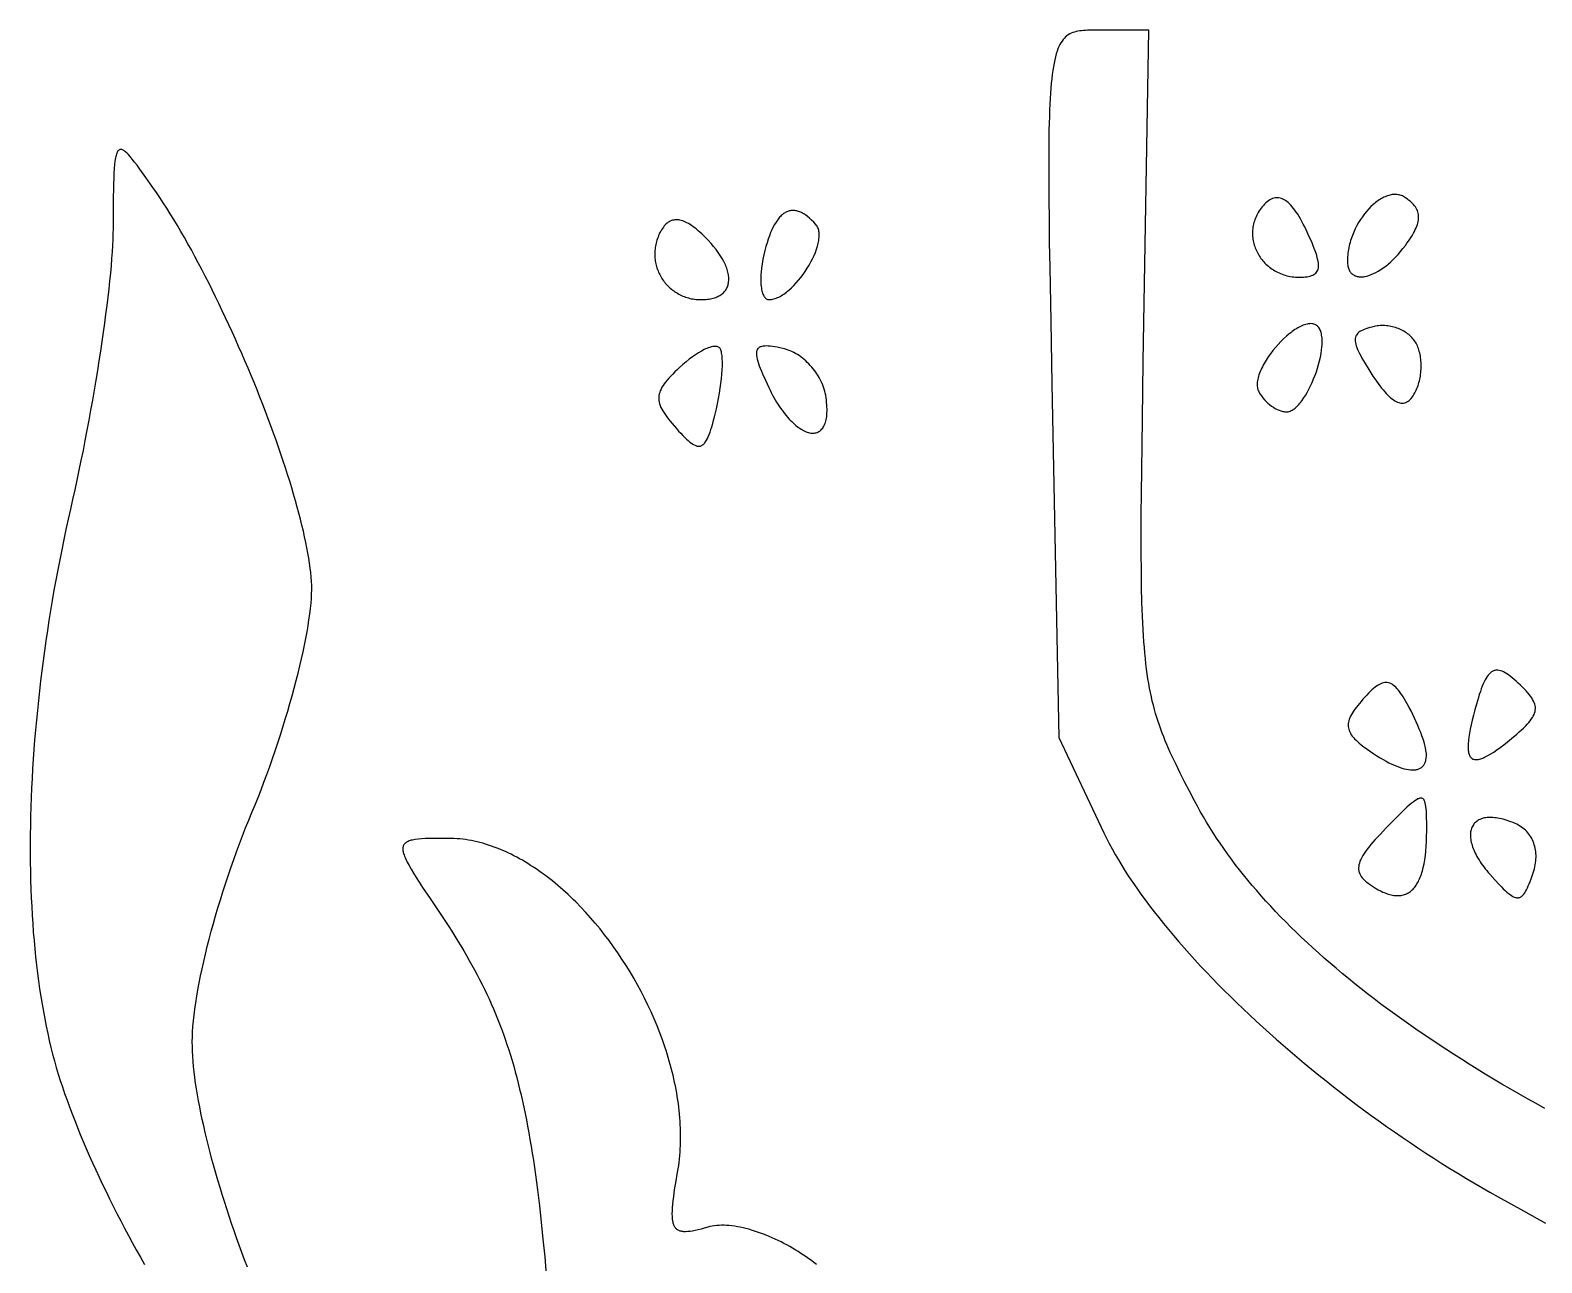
# Model space of a CAD drawing. Extents: x -452 to 452, y -1000 to 1000.
# Drawn here: x -130.7 to 151.6, y 310.8 to 540.9 of the extents above; entities that cross this region are included whole.
import ezdxf

# ---------------------------------------------------------------- set-up
doc = ezdxf.new("R2010")
doc.units = 0
doc.layers.add('LAYER_1', color=18, linetype='CONTINUOUS')

msp = doc.modelspace()

# ---------------------------------------------------------------- linework, layer by layer
at = {"layer": 'LAYER_1'}
for points in [[(152.21, 339.55), (150.57, 340.47), (148.95, 341.38), (147.34, 342.3), (145.75, 343.21), (144.19, 344.13), (142.63, 345.05), (141.1, 345.98), (139.59, 346.9), (138.09, 347.83), (136.62, 348.76), (135.16, 349.69), (133.72, 350.62), (132.3, 351.55), (130.9, 352.48), (129.51, 353.42), (128.15, 354.36), (126.8, 355.3), (125.48, 356.24), (124.17, 357.18), (122.88, 358.13), (121.6, 359.07), (120.35, 360.02), (119.12, 360.97), (117.9, 361.92), (116.71, 362.87), (115.53, 363.82), (114.37, 364.78), (113.23, 365.74), (112.11, 366.69), (111, 367.65), (109.92, 368.61), (108.86, 369.57), (107.81, 370.54), (106.78, 371.5), (105.77, 372.47), (104.79, 373.43), (103.82, 374.4), (102.86, 375.37), (101.93, 376.34), (101.02, 377.32), (100.13, 378.29), (99.25, 379.26), (98.4, 380.24), (97.56, 381.22), (96.74, 382.2), (95.94, 383.18), (95.16, 384.16), (94.4, 385.14), (93.66, 386.12), (92.94, 387.11), (92.24, 388.09), (91.56, 389.08), (90.89, 390.06), (90.25, 391.05), (89.62, 392.04), (89.02, 393.03), (88.43, 394.02), (87.86, 395.02), (87.31, 396.01), (86.79, 397), (85.84, 398.83), (84.94, 400.56), (84.11, 402.2), (83.33, 403.78), (82.61, 405.3), (82.26, 406.04), (81.93, 406.78), (81.62, 407.51), (81.31, 408.23), (81.02, 408.95), (80.74, 409.67), (80.47, 410.4), (80.21, 411.12), (79.97, 411.85), (79.73, 412.59), (79.51, 413.33), (79.3, 414.08), (79.09, 414.85), (78.9, 415.63), (78.72, 416.43), (78.55, 417.24), (78.39, 418.07), (78.23, 418.92), (78.09, 419.8), (77.95, 420.7), (77.83, 421.63), (77.71, 422.58), (77.6, 423.57), (77.5, 424.59), (77.41, 425.64), (77.32, 426.72), (77.25, 427.85), (77.18, 429.01), (77.11, 430.22), (77.06, 431.47), (77.01, 432.76), (76.96, 434.1), (76.9, 436.93), (76.85, 439.96), (76.83, 443.22), (76.83, 446.72), (76.84, 450.46), (76.88, 454.48), (76.92, 458.78), (77.05, 468.27), (77.22, 479.08), (78.22, 540.9), (68.53, 540.9), (67.65, 540.9), (66.82, 540.89), (66.43, 540.87), (66.05, 540.85), (65.69, 540.82), (65.33, 540.78), (64.99, 540.72), (64.67, 540.65), (64.35, 540.57), (64.05, 540.47), (63.75, 540.35), (63.47, 540.21), (63.21, 540.05), (62.95, 539.87), (62.7, 539.67), (62.47, 539.44), (62.24, 539.18), (62.03, 538.89), (61.83, 538.57), (61.63, 538.22), (61.45, 537.84), (61.28, 537.42), (61.11, 536.97), (60.96, 536.48), (60.81, 535.95), (60.67, 535.38), (60.55, 534.76), (60.43, 534.1), (60.32, 533.4), (60.22, 532.65), (60.12, 531.85), (60.03, 531.01), (59.96, 530.11), (59.89, 529.15), (59.82, 528.15), (59.76, 527.09), (59.71, 525.97), (59.67, 524.79), (59.63, 523.55), (59.6, 522.25), (59.56, 519.45), (59.54, 516.39), (59.54, 513.05), (59.57, 509.42), (59.61, 505.49), (59.66, 501.25), (59.74, 496.68), (59.92, 486.5), (60.15, 474.88), (61.46, 408.86), (69.85, 391.04), (70.33, 390.05), (70.84, 389.05), (71.38, 388.04), (71.96, 387.01), (72.56, 385.98), (73.19, 384.94), (73.85, 383.89), (74.53, 382.83), (75.25, 381.76), (75.99, 380.68), (76.76, 379.6), (77.56, 378.51), (78.38, 377.41), (79.23, 376.3), (80.1, 375.2), (81, 374.08), (81.92, 372.96), (82.86, 371.84), (83.83, 370.71), (84.82, 369.58), (85.83, 368.44), (86.87, 367.31), (87.92, 366.17), (89, 365.03), (90.09, 363.88), (91.21, 362.74), (92.35, 361.6), (93.5, 360.45), (94.67, 359.31), (95.86, 358.17), (97.07, 357.03), (98.29, 355.89), (99.53, 354.75), (100.79, 353.62), (102.06, 352.49), (103.35, 351.36), (104.65, 350.24), (105.96, 349.12), (107.29, 348.01), (108.63, 346.9), (109.99, 345.8), (111.35, 344.7), (112.73, 343.61), (114.12, 342.53), (115.52, 341.46), (116.93, 340.39), (118.34, 339.33), (119.77, 338.28), (121.21, 337.24), (122.65, 336.21), (124.11, 335.19), (125.57, 334.19), (127.03, 333.19), (128.5, 332.2), (129.98, 331.23), (131.47, 330.27), (132.95, 329.32), (134.45, 328.38), (135.94, 327.46), (137.44, 326.55), (138.95, 325.66), (140.45, 324.79), (141.96, 323.92), (143.47, 323.08), (148.22, 320.44), (152.37, 318.15)], [(-90.13, 309.91), (-90.65, 311.28), (-91.16, 312.65), (-91.66, 314.02), (-92.14, 315.39), (-92.62, 316.75), (-93.09, 318.12), (-93.54, 319.47), (-93.99, 320.83), (-94.42, 322.17), (-94.84, 323.51), (-95.24, 324.84), (-95.64, 326.16), (-96.02, 327.47), (-96.39, 328.77), (-96.74, 330.06), (-97.08, 331.34), (-97.4, 332.6), (-97.71, 333.85), (-98.01, 335.09), (-98.29, 336.3), (-98.55, 337.5), (-98.8, 338.69), (-99.03, 339.85), (-99.25, 340.99), (-99.45, 342.12), (-99.63, 343.22), (-99.79, 344.3), (-99.94, 345.35), (-100.06, 346.38), (-100.17, 347.39), (-100.26, 348.37), (-100.33, 349.33), (-100.38, 350.25), (-100.41, 351.15), (-100.42, 352.02), (-100.41, 352.92), (-100.37, 353.87), (-100.3, 354.87), (-100.21, 355.92), (-100.09, 357.01), (-99.94, 358.14), (-99.78, 359.31), (-99.58, 360.51), (-99.37, 361.75), (-99.13, 363.02), (-98.87, 364.33), (-98.59, 365.66), (-98.28, 367.01), (-97.96, 368.39), (-97.62, 369.79), (-97.26, 371.21), (-96.87, 372.65), (-96.47, 374.1), (-96.06, 375.57), (-95.62, 377.05), (-95.17, 378.53), (-94.7, 380.03), (-94.22, 381.53), (-93.72, 383.03), (-93.21, 384.53), (-92.68, 386.03), (-92.14, 387.52), (-91.59, 389.01), (-91.03, 390.49), (-90.45, 391.96), (-89.87, 393.42), (-89.27, 394.86), (-88.7, 396.24), (-88.13, 397.65), (-87.58, 399.07), (-87.03, 400.51), (-86.49, 401.96), (-85.96, 403.42), (-85.44, 404.89), (-84.94, 406.37), (-84.44, 407.85), (-83.96, 409.33), (-83.49, 410.8), (-83.04, 412.27), (-82.6, 413.74), (-82.18, 415.19), (-81.78, 416.63), (-81.39, 418.05), (-81.02, 419.46), (-80.67, 420.84), (-80.34, 422.2), (-80.02, 423.53), (-79.73, 424.84), (-79.46, 426.11), (-79.22, 427.35), (-78.99, 428.55), (-78.79, 429.71), (-78.62, 430.83), (-78.46, 431.9), (-78.34, 432.92), (-78.24, 433.9), (-78.17, 434.82), (-78.13, 435.68), (-78.11, 436.49), (-78.12, 437.22), (-78.16, 437.98), (-78.21, 438.78), (-78.29, 439.62), (-78.39, 440.49), (-78.52, 441.38), (-78.66, 442.31), (-78.82, 443.27), (-79, 444.26), (-79.21, 445.27), (-79.43, 446.31), (-79.67, 447.38), (-79.93, 448.47), (-80.21, 449.58), (-80.5, 450.72), (-80.81, 451.88), (-81.14, 453.05), (-81.49, 454.25), (-81.85, 455.46), (-82.22, 456.69), (-82.61, 457.94), (-83.02, 459.2), (-83.44, 460.47), (-83.87, 461.76), (-84.32, 463.06), (-84.78, 464.37), (-85.25, 465.69), (-85.74, 467.01), (-86.24, 468.35), (-86.74, 469.69), (-87.26, 471.04), (-87.79, 472.39), (-88.33, 473.74), (-88.88, 475.1), (-89.44, 476.45), (-90.01, 477.81), (-90.58, 479.17), (-91.16, 480.52), (-91.76, 481.87), (-92.35, 483.22), (-92.96, 484.56), (-93.57, 485.9), (-94.19, 487.22), (-94.81, 488.54), (-95.44, 489.85), (-96.07, 491.15), (-96.71, 492.44), (-97.35, 493.72), (-97.99, 494.98), (-98.64, 496.23), (-99.29, 497.46), (-99.94, 498.67), (-100.59, 499.87), (-101.25, 501.05), (-101.9, 502.21), (-102.56, 503.34), (-103.21, 504.46), (-103.87, 505.55), (-104.52, 506.62), (-105.18, 507.66), (-105.83, 508.68), (-106.48, 509.67), (-107.13, 510.63), (-107.77, 511.56), (-109.07, 513.4), (-110.2, 514.99), (-110.71, 515.68), (-111.19, 516.3), (-111.62, 516.85), (-112.03, 517.34), (-112.4, 517.75), (-112.58, 517.92), (-112.74, 518.08), (-112.9, 518.22), (-113.06, 518.34), (-113.2, 518.44), (-113.34, 518.53), (-113.47, 518.59), (-113.6, 518.63), (-113.72, 518.65), (-113.83, 518.66), (-113.94, 518.64), (-114.04, 518.6), (-114.13, 518.54), (-114.22, 518.46), (-114.31, 518.36), (-114.39, 518.24), (-114.46, 518.1), (-114.53, 517.93), (-114.6, 517.74), (-114.66, 517.54), (-114.71, 517.31), (-114.76, 517.05), (-114.86, 516.48), (-114.93, 515.82), (-115, 515.06), (-115.05, 514.21), (-115.09, 513.27), (-115.13, 512.23), (-115.15, 511.09), (-115.17, 509.85), (-115.2, 507.07), (-115.22, 503.88), (-115.23, 502.9), (-115.26, 501.85), (-115.32, 500.72), (-115.39, 499.53), (-115.48, 498.27), (-115.6, 496.94), (-115.72, 495.56), (-115.87, 494.12), (-116.03, 492.63), (-116.21, 491.09), (-116.4, 489.5), (-116.61, 487.87), (-116.83, 486.2), (-117.07, 484.5), (-117.32, 482.76), (-117.59, 480.99), (-117.86, 479.2), (-118.15, 477.38), (-118.45, 475.55), (-118.76, 473.7), (-119.08, 471.83), (-119.42, 469.96), (-119.76, 468.08), (-120.11, 466.2), (-120.47, 464.32), (-120.83, 462.45), (-121.21, 460.58), (-121.59, 458.73), (-121.98, 456.88), (-122.37, 455.06), (-122.77, 453.26), (-123.17, 451.48), (-123.6, 449.59), (-124.02, 447.69), (-124.42, 445.8), (-124.81, 443.9), (-125.19, 442.01), (-125.56, 440.12), (-125.91, 438.22), (-126.25, 436.33), (-126.58, 434.44), (-126.9, 432.56), (-127.2, 430.67), (-127.49, 428.79), (-127.77, 426.91), (-128.03, 425.04), (-128.29, 423.17), (-128.53, 421.3), (-128.76, 419.44), (-128.97, 417.58), (-129.17, 415.73), (-129.36, 413.89), (-129.54, 412.05), (-129.7, 410.22), (-129.86, 408.4), (-130, 406.58), (-130.12, 404.78), (-130.24, 402.98), (-130.34, 401.19), (-130.43, 399.41), (-130.5, 397.64), (-130.56, 395.88), (-130.61, 394.12), (-130.65, 392.39), (-130.68, 390.66), (-130.69, 388.94), (-130.69, 387.24), (-130.67, 385.54), (-130.65, 383.86), (-130.61, 382.2), (-130.56, 380.55), (-130.49, 378.91), (-130.42, 377.28), (-130.33, 375.67), (-130.22, 374.08), (-130.11, 372.5), (-129.98, 370.94), (-129.84, 369.39), (-129.68, 367.86), (-129.51, 366.35), (-129.33, 364.86), (-129.14, 363.38), (-128.94, 361.92), (-128.72, 360.48), (-128.49, 359.06), (-128.24, 357.66), (-127.98, 356.28), (-127.71, 354.92), (-127.43, 353.58), (-127.14, 352.26), (-126.83, 350.96), (-126.5, 349.69), (-126.17, 348.44), (-125.82, 347.21), (-125.46, 346), (-125.09, 344.81), (-124.68, 343.6), (-124.26, 342.36), (-123.82, 341.12), (-123.36, 339.86), (-122.88, 338.59), (-122.38, 337.31), (-121.87, 336.01), (-121.34, 334.71), (-120.79, 333.4), (-120.23, 332.08), (-119.65, 330.76), (-119.05, 329.43), (-118.44, 328.09), (-117.82, 326.74), (-117.18, 325.39), (-116.53, 324.04), (-115.86, 322.68), (-115.18, 321.33), (-114.49, 319.96), (-113.79, 318.6), (-113.08, 317.24), (-112.36, 315.88), (-111.62, 314.52), (-110.88, 313.16), (-110.12, 311.8), (-109.36, 310.45)], [(16.15, 310.45), (15.69, 310.81), (15.22, 311.16), (14.74, 311.51), (14.25, 311.85), (13.76, 312.19), (13.25, 312.52), (12.74, 312.85), (12.22, 313.17), (11.7, 313.48), (11.17, 313.78), (10.63, 314.08), (10.09, 314.37), (9.55, 314.64), (9, 314.91), (8.46, 315.17), (7.91, 315.42), (7.35, 315.66), (6.8, 315.89), (6.25, 316.1), (5.7, 316.31), (5.15, 316.5), (4.61, 316.68), (4.06, 316.85), (3.52, 317.01), (2.98, 317.15), (2.45, 317.28), (1.93, 317.39), (1.4, 317.49), (0.89, 317.57), (0.38, 317.64), (-0.12, 317.69), (-0.61, 317.73), (-1.09, 317.75), (-1.56, 317.76), (-2.02, 317.74), (-2.47, 317.71), (-2.91, 317.66), (-3.34, 317.59), (-3.75, 317.5), (-4.15, 317.4), (-4.79, 317.21), (-5.39, 317.05), (-5.96, 316.91), (-6.49, 316.79), (-6.98, 316.69), (-7.44, 316.62), (-7.87, 316.57), (-8.27, 316.55), (-8.45, 316.55), (-8.63, 316.56), (-8.8, 316.58), (-8.96, 316.6), (-9.12, 316.63), (-9.26, 316.67), (-9.4, 316.72), (-9.54, 316.77), (-9.66, 316.84), (-9.78, 316.91), (-9.89, 316.99), (-9.99, 317.08), (-10.09, 317.18), (-10.18, 317.29), (-10.26, 317.41), (-10.34, 317.54), (-10.41, 317.68), (-10.47, 317.83), (-10.53, 317.98), (-10.58, 318.15), (-10.62, 318.33), (-10.66, 318.52), (-10.72, 318.93), (-10.75, 319.38), (-10.76, 319.88), (-10.75, 320.43), (-10.72, 321.02), (-10.67, 321.67), (-10.59, 322.36), (-10.5, 323.1), (-10.39, 323.9), (-10.26, 324.76), (-10.11, 325.66), (-9.77, 327.65), (-9.67, 328.27), (-9.57, 328.89), (-9.49, 329.51), (-9.42, 330.13), (-9.36, 330.76), (-9.31, 331.39), (-9.27, 332.03), (-9.24, 332.66), (-9.22, 333.3), (-9.21, 333.95), (-9.21, 334.59), (-9.22, 335.24), (-9.23, 335.89), (-9.26, 336.54), (-9.3, 337.19), (-9.35, 337.84), (-9.41, 338.5), (-9.47, 339.16), (-9.55, 339.82), (-9.63, 340.48), (-9.72, 341.14), (-9.83, 341.8), (-9.94, 342.46), (-10.06, 343.12), (-10.19, 343.79), (-10.32, 344.45), (-10.47, 345.11), (-10.62, 345.78), (-10.78, 346.44), (-10.95, 347.11), (-11.13, 347.77), (-11.32, 348.43), (-11.51, 349.1), (-11.71, 349.76), (-11.92, 350.42), (-12.14, 351.08), (-12.6, 352.4), (-13.08, 353.71), (-13.6, 355.01), (-14.14, 356.31), (-14.71, 357.6), (-15.31, 358.88), (-15.93, 360.15), (-16.58, 361.4), (-17.25, 362.65), (-17.94, 363.88), (-18.66, 365.09), (-19.4, 366.29), (-20.16, 367.47), (-20.94, 368.64), (-21.75, 369.78), (-22.57, 370.91), (-23.41, 372.01), (-24.26, 373.09), (-25.14, 374.15), (-26.03, 375.18), (-26.94, 376.19), (-27.86, 377.17), (-28.79, 378.13), (-29.27, 378.59), (-29.74, 379.05), (-30.22, 379.5), (-30.7, 379.95), (-31.19, 380.38), (-31.68, 380.81), (-32.17, 381.23), (-32.66, 381.64), (-33.16, 382.05), (-33.66, 382.44), (-34.16, 382.83), (-34.66, 383.21), (-35.17, 383.58), (-35.68, 383.94), (-36.19, 384.29), (-36.7, 384.63), (-37.22, 384.97), (-37.73, 385.29), (-38.25, 385.6), (-38.77, 385.91), (-39.29, 386.2), (-39.81, 386.49), (-40.34, 386.76), (-40.86, 387.03), (-41.39, 387.28), (-41.91, 387.53), (-42.44, 387.76), (-42.97, 387.98), (-43.5, 388.19), (-44.03, 388.39), (-44.56, 388.58), (-45.1, 388.76), (-45.63, 388.93), (-46.16, 389.08), (-46.69, 389.23), (-47.23, 389.36), (-47.76, 389.48), (-48.29, 389.59), (-48.83, 389.68), (-49.36, 389.77), (-49.89, 389.84), (-50.43, 389.89), (-50.96, 389.94), (-51.49, 389.97), (-52.02, 389.99), (-52.55, 390), (-54.49, 390), (-55.37, 389.99), (-56.18, 389.97), (-56.93, 389.95), (-57.62, 389.91), (-58.24, 389.86), (-58.8, 389.79), (-59.06, 389.74), (-59.3, 389.7), (-59.52, 389.64), (-59.73, 389.58), (-59.93, 389.52), (-60.11, 389.44), (-60.27, 389.37), (-60.42, 389.28), (-60.56, 389.19), (-60.68, 389.08), (-60.78, 388.97), (-60.87, 388.86), (-60.94, 388.73), (-61, 388.59), (-61.05, 388.45), (-61.07, 388.29), (-61.09, 388.13), (-61.09, 387.95), (-61.07, 387.77), (-61.04, 387.57), (-61, 387.36), (-60.94, 387.14), (-60.86, 386.91), (-60.77, 386.67), (-60.67, 386.41), (-60.55, 386.14), (-60.27, 385.57), (-59.94, 384.93), (-59.54, 384.24), (-59.09, 383.49), (-58.59, 382.68), (-58.02, 381.8), (-57.4, 380.86), (-56, 378.76), (-54.38, 376.36), (-53.75, 375.42), (-53.13, 374.49), (-52.53, 373.57), (-51.94, 372.65), (-51.37, 371.74), (-50.8, 370.83), (-50.25, 369.92), (-49.72, 369.02), (-49.19, 368.12), (-48.68, 367.23), (-48.18, 366.33), (-47.69, 365.43), (-47.21, 364.54), (-46.75, 363.64), (-46.29, 362.74), (-45.85, 361.84), (-45.42, 360.93), (-44.99, 360.02), (-44.58, 359.1), (-44.18, 358.18), (-43.79, 357.25), (-43.41, 356.32), (-43.04, 355.38), (-42.68, 354.43), (-42.32, 353.47), (-41.98, 352.5), (-41.65, 351.52), (-41.32, 350.52), (-41, 349.52), (-40.69, 348.5), (-40.39, 347.47), (-40.1, 346.43), (-39.81, 345.37), (-39.54, 344.29), (-39.27, 343.2), (-39, 342.09), (-38.75, 340.96), (-38.5, 339.82), (-38.25, 338.65), (-38.01, 337.47), (-37.78, 336.26), (-37.56, 335.03), (-37.34, 333.78), (-37.13, 332.51), (-36.92, 331.22), (-36.71, 329.9), (-36.51, 328.55), (-36.32, 327.18), (-36.13, 325.78), (-35.95, 324.36), (-35.59, 321.42), (-35.25, 318.37), (-34.92, 315.19), (-34.6, 311.89), (-34.29, 308.45)]]:
    msp.add_lwpolyline(points, dxfattribs=at)
for points in [[(99.64, 508.19), (99.42, 507.93), (99.22, 507.68), (99.03, 507.42), (98.86, 507.16), (98.69, 506.9), (98.54, 506.63), (98.4, 506.36), (98.27, 506.09), (98.15, 505.81), (98.05, 505.53), (97.96, 505.26), (97.88, 504.98), (97.81, 504.7), (97.75, 504.42), (97.7, 504.13), (97.66, 503.85), (97.63, 503.57), (97.62, 503.29), (97.61, 503.01), (97.62, 502.73), (97.64, 502.45), (97.66, 502.17), (97.7, 501.89), (97.74, 501.61), (97.8, 501.34), (97.86, 501.07), (97.94, 500.8), (98.02, 500.53), (98.12, 500.27), (98.22, 500.01), (98.33, 499.75), (98.46, 499.5), (98.59, 499.25), (98.72, 499), (98.87, 498.76), (99.03, 498.53), (99.19, 498.29), (99.37, 498.07), (99.55, 497.85), (99.73, 497.63), (99.93, 497.42), (100.13, 497.22), (100.35, 497.02), (100.57, 496.83), (100.79, 496.65), (101.03, 496.47), (101.27, 496.3), (101.52, 496.14), (101.77, 495.99), (102.03, 495.84), (102.3, 495.7), (102.57, 495.58), (102.86, 495.46), (103.14, 495.35), (103.44, 495.24), (103.74, 495.15), (104.04, 495.07), (104.35, 495), (104.67, 494.94), (104.99, 494.89), (105.32, 494.85), (105.65, 494.82), (105.99, 494.8), (106.33, 494.79), (106.74, 494.8), (107.11, 494.82), (107.47, 494.84), (107.8, 494.88), (108.1, 494.93), (108.39, 495), (108.65, 495.08), (108.88, 495.17), (109.09, 495.28), (109.28, 495.41), (109.44, 495.55), (109.58, 495.71), (109.7, 495.89), (109.79, 496.08), (109.86, 496.3), (109.91, 496.54), (109.94, 496.8), (109.94, 497.07), (109.92, 497.38), (109.87, 497.7), (109.81, 498.05), (109.72, 498.42), (109.61, 498.82), (109.48, 499.24), (109.32, 499.69), (109.14, 500.17), (108.95, 500.67), (108.73, 501.2), (108.48, 501.76), (108.22, 502.35), (107.63, 503.63), (107.36, 504.18), (107.1, 504.7), (106.83, 505.2), (106.57, 505.67), (106.31, 506.11), (106.05, 506.53), (105.79, 506.92), (105.54, 507.28), (105.28, 507.62), (105.03, 507.93), (104.78, 508.22), (104.53, 508.48), (104.28, 508.71), (104.03, 508.92), (103.78, 509.1), (103.53, 509.25), (103.28, 509.38), (103.04, 509.48), (102.79, 509.56), (102.55, 509.6), (102.3, 509.63), (102.06, 509.63), (101.82, 509.6), (101.57, 509.54), (101.33, 509.46), (101.09, 509.36), (100.85, 509.23), (100.61, 509.07), (100.36, 508.89), (100.12, 508.68), (99.88, 508.45)], [(126.2, 509.63), (126.01, 509.75), (125.82, 509.86), (125.62, 509.96), (125.42, 510.04), (125.22, 510.1), (125.01, 510.16), (124.8, 510.2), (124.59, 510.22), (124.38, 510.24), (124.16, 510.24), (123.94, 510.23), (123.72, 510.21), (123.5, 510.17), (123.28, 510.12), (123.06, 510.07), (122.83, 510), (122.61, 509.92), (122.38, 509.82), (122.16, 509.72), (121.93, 509.61), (121.71, 509.49), (121.49, 509.36), (121.26, 509.21), (121.04, 509.06), (120.82, 508.9), (120.6, 508.73), (120.38, 508.55), (120.16, 508.37), (119.74, 507.97), (119.32, 507.54), (118.91, 507.08), (118.52, 506.6), (118.14, 506.09), (117.78, 505.55), (117.43, 504.99), (117.11, 504.42), (116.81, 503.82), (116.53, 503.21), (116.27, 502.58), (116.15, 502.26), (116.04, 501.94), (115.94, 501.62), (115.85, 501.29), (115.76, 500.96), (115.68, 500.63), (115.6, 500.3), (115.54, 499.96), (115.48, 499.63), (115.44, 499.29), (115.4, 498.95), (115.37, 498.62), (115.35, 498.28), (115.34, 497.94), (115.34, 497.7), (115.35, 497.47), (115.36, 497.26), (115.39, 497.05), (115.43, 496.85), (115.47, 496.66), (115.52, 496.48), (115.58, 496.31), (115.65, 496.15), (115.73, 496), (115.81, 495.86), (115.9, 495.73), (116, 495.61), (116.1, 495.5), (116.21, 495.4), (116.33, 495.3), (116.46, 495.22), (116.59, 495.14), (116.72, 495.07), (116.87, 495.02), (117.01, 494.97), (117.17, 494.93), (117.33, 494.9), (117.49, 494.87), (117.66, 494.86), (117.83, 494.86), (118.01, 494.86), (118.19, 494.87), (118.38, 494.89), (118.57, 494.92), (118.96, 495.01), (119.37, 495.13), (119.79, 495.28), (120.22, 495.47), (120.66, 495.69), (121.11, 495.94), (121.56, 496.22), (122.02, 496.53), (122.49, 496.88), (122.95, 497.25), (123.42, 497.66), (123.89, 498.09), (124.35, 498.56), (124.81, 499.05), (125.27, 499.58), (125.72, 500.13), (126.16, 500.71), (126.46, 501.12), (126.74, 501.52), (127, 501.91), (127.24, 502.29), (127.47, 502.65), (127.67, 503), (127.85, 503.34), (128.02, 503.67), (128.16, 503.99), (128.29, 504.31), (128.4, 504.61), (128.49, 504.9), (128.55, 505.19), (128.6, 505.46), (128.63, 505.73), (128.64, 506), (128.64, 506.25), (128.61, 506.5), (128.56, 506.75), (128.5, 506.99), (128.41, 507.22), (128.31, 507.45), (128.18, 507.68), (128.04, 507.91), (127.88, 508.13), (127.69, 508.34), (127.49, 508.56), (127.27, 508.78), (127.03, 508.99), (126.78, 509.2), (126.5, 509.42)], [(-5.26, 502.87), (-5.59, 503.17), (-5.92, 503.46), (-6.24, 503.73), (-6.55, 503.98), (-6.85, 504.21), (-7.15, 504.42), (-7.45, 504.61), (-7.73, 504.79), (-8.02, 504.94), (-8.29, 505.08), (-8.56, 505.2), (-8.82, 505.3), (-9.08, 505.38), (-9.33, 505.44), (-9.57, 505.49), (-9.81, 505.51), (-10.05, 505.52), (-10.27, 505.5), (-10.5, 505.47), (-10.71, 505.42), (-10.92, 505.36), (-11.13, 505.27), (-11.33, 505.16), (-11.53, 505.04), (-11.72, 504.9), (-11.9, 504.74), (-12.08, 504.56), (-12.26, 504.36), (-12.43, 504.14), (-12.6, 503.91), (-12.76, 503.65), (-12.91, 503.38), (-13.06, 503.11), (-13.19, 502.83), (-13.32, 502.55), (-13.43, 502.27), (-13.54, 501.99), (-13.63, 501.71), (-13.71, 501.43), (-13.78, 501.15), (-13.85, 500.87), (-13.9, 500.59), (-13.95, 500.31), (-13.98, 500.03), (-14.01, 499.75), (-14.02, 499.47), (-14.03, 499.19), (-14.03, 498.92), (-14.02, 498.64), (-14, 498.37), (-13.97, 498.09), (-13.93, 497.82), (-13.88, 497.56), (-13.83, 497.29), (-13.77, 497.03), (-13.69, 496.77), (-13.62, 496.51), (-13.53, 496.25), (-13.43, 496), (-13.33, 495.75), (-13.22, 495.51), (-13.1, 495.27), (-12.98, 495.03), (-12.84, 494.8), (-12.7, 494.57), (-12.56, 494.34), (-12.4, 494.12), (-12.24, 493.91), (-12.07, 493.7), (-11.9, 493.5), (-11.72, 493.3), (-11.53, 493.1), (-11.34, 492.92), (-11.14, 492.73), (-10.93, 492.56), (-10.72, 492.39), (-10.5, 492.22), (-10.28, 492.07), (-10.05, 491.92), (-9.81, 491.78), (-9.57, 491.64), (-9.32, 491.51), (-9.07, 491.39), (-8.82, 491.28), (-8.55, 491.18), (-8.29, 491.08), (-8.01, 490.99), (-7.74, 490.91), (-7.46, 490.84), (-7.17, 490.78), (-6.88, 490.73), (-6.59, 490.68), (-6.29, 490.65), (-5.99, 490.62), (-5.68, 490.61), (-5.37, 490.6), (-5.05, 490.61), (-4.75, 490.62), (-4.45, 490.64), (-4.17, 490.67), (-3.89, 490.71), (-3.63, 490.75), (-3.37, 490.81), (-3.13, 490.87), (-2.89, 490.94), (-2.66, 491.02), (-2.45, 491.1), (-2.24, 491.19), (-2.05, 491.29), (-1.86, 491.4), (-1.68, 491.51), (-1.52, 491.63), (-1.36, 491.75), (-1.22, 491.89), (-1.08, 492.03), (-0.95, 492.17), (-0.84, 492.32), (-0.73, 492.48), (-0.63, 492.64), (-0.55, 492.81), (-0.47, 492.99), (-0.4, 493.17), (-0.35, 493.35), (-0.3, 493.55), (-0.26, 493.74), (-0.24, 493.94), (-0.22, 494.15), (-0.21, 494.36), (-0.22, 494.58), (-0.23, 494.8), (-0.25, 495.02), (-0.28, 495.25), (-0.33, 495.48), (-0.38, 495.72), (-0.44, 495.96), (-0.52, 496.2), (-0.6, 496.45), (-0.69, 496.7), (-0.79, 496.96), (-0.91, 497.22), (-1.03, 497.48), (-1.16, 497.74), (-1.46, 498.28), (-1.79, 498.83), (-2.17, 499.38), (-2.58, 499.95), (-3.04, 500.52), (-3.53, 501.1), (-4.07, 501.69), (-4.64, 502.28)], [(16.07, 504.61), (15.67, 505.05), (15.27, 505.45), (14.88, 505.81), (14.49, 506.13), (14.11, 506.41), (13.92, 506.53), (13.73, 506.65), (13.55, 506.75), (13.36, 506.85), (13.18, 506.93), (13, 507.01), (12.82, 507.07), (12.64, 507.13), (12.47, 507.17), (12.29, 507.21), (12.12, 507.23), (11.95, 507.25), (11.78, 507.25), (11.61, 507.25), (11.44, 507.23), (11.28, 507.21), (11.12, 507.17), (10.95, 507.13), (10.8, 507.08), (10.64, 507.01), (10.48, 506.94), (10.33, 506.85), (10.17, 506.76), (10.02, 506.66), (9.87, 506.54), (9.73, 506.42), (9.58, 506.29), (9.44, 506.14), (9.29, 505.99), (9.15, 505.83), (8.88, 505.47), (8.61, 505.08), (8.35, 504.64), (8.1, 504.17), (7.85, 503.66), (7.61, 503.11), (7.38, 502.52), (7.16, 501.89), (6.95, 501.22), (6.74, 500.52), (6.54, 499.77), (6.35, 498.99), (6.17, 498.13), (6.02, 497.3), (5.91, 496.5), (5.83, 495.73), (5.8, 495.36), (5.78, 495), (5.77, 494.65), (5.77, 494.31), (5.77, 493.98), (5.78, 493.66), (5.8, 493.36), (5.83, 493.07), (5.87, 492.79), (5.92, 492.52), (5.97, 492.27), (6.03, 492.04), (6.1, 491.82), (6.17, 491.62), (6.25, 491.43), (6.34, 491.26), (6.44, 491.11), (6.54, 490.98), (6.66, 490.87), (6.78, 490.77), (6.9, 490.7), (7.03, 490.65), (7.17, 490.61), (7.32, 490.6), (7.54, 490.61), (7.76, 490.63), (7.98, 490.67), (8.21, 490.73), (8.44, 490.79), (8.67, 490.88), (8.9, 490.97), (9.13, 491.08), (9.37, 491.2), (9.6, 491.33), (9.84, 491.48), (10.07, 491.63), (10.31, 491.8), (10.55, 491.98), (10.78, 492.17), (11.02, 492.36), (11.48, 492.78), (11.94, 493.24), (12.39, 493.72), (12.83, 494.23), (13.26, 494.76), (13.67, 495.32), (14.07, 495.88), (14.44, 496.46), (14.8, 497.05), (15.13, 497.65), (15.43, 498.24), (15.71, 498.84), (15.96, 499.43), (16.17, 500.01), (16.35, 500.58), (16.43, 500.86), (16.5, 501.14), (16.55, 501.41), (16.6, 501.67), (16.64, 501.93), (16.67, 502.19), (16.68, 502.43), (16.69, 502.67), (16.68, 502.91), (16.66, 503.13), (16.63, 503.35), (16.59, 503.56), (16.54, 503.76), (16.47, 503.95), (16.39, 504.13), (16.3, 504.3), (16.19, 504.46)], [(109.88, 485.51), (109.73, 485.66), (109.58, 485.78), (109.41, 485.89), (109.24, 485.97), (109.06, 486.04), (108.87, 486.08), (108.67, 486.11), (108.46, 486.12), (108.25, 486.11), (108.02, 486.08), (107.8, 486.04), (107.56, 485.98), (107.32, 485.91), (107.08, 485.82), (106.83, 485.72), (106.58, 485.6), (106.33, 485.47), (106.07, 485.33), (105.81, 485.17), (105.54, 485), (105.28, 484.82), (105.01, 484.63), (104.75, 484.43), (104.48, 484.22), (103.95, 483.77), (103.42, 483.28), (102.89, 482.77), (102.39, 482.23), (101.89, 481.67), (101.42, 481.09), (100.96, 480.5), (100.54, 479.89), (100.14, 479.28), (99.95, 478.98), (99.78, 478.67), (99.61, 478.37), (99.45, 478.07), (99.3, 477.76), (99.17, 477.46), (99.04, 477.17), (98.93, 476.87), (98.82, 476.58), (98.74, 476.29), (98.66, 476.01), (98.6, 475.74), (98.55, 475.47), (98.51, 475.2), (98.49, 474.94), (98.49, 474.69), (98.5, 474.45), (98.52, 474.21), (98.57, 473.98), (98.63, 473.77), (98.71, 473.56), (98.8, 473.36), (99.03, 472.98), (99.28, 472.61), (99.55, 472.26), (99.84, 471.92), (100.15, 471.59), (100.47, 471.29), (100.81, 471), (101.15, 470.74), (101.51, 470.5), (101.86, 470.28), (102.22, 470.09), (102.58, 469.94), (102.93, 469.81), (103.11, 469.76), (103.28, 469.72), (103.45, 469.69), (103.62, 469.66), (103.78, 469.65), (103.94, 469.64), (104.12, 469.65), (104.3, 469.68), (104.48, 469.73), (104.65, 469.79), (104.83, 469.87), (105.02, 469.97), (105.2, 470.08), (105.38, 470.2), (105.56, 470.35), (105.74, 470.5), (105.92, 470.67), (106.1, 470.85), (106.28, 471.05), (106.46, 471.26), (106.64, 471.48), (106.82, 471.71), (107.16, 472.2), (107.5, 472.73), (107.83, 473.29), (108.15, 473.88), (108.46, 474.5), (108.76, 475.14), (109.03, 475.8), (109.3, 476.47), (109.54, 477.15), (109.76, 477.83), (109.96, 478.51), (110.14, 479.19), (110.29, 479.86), (110.42, 480.52), (110.52, 481.16), (110.58, 481.78), (110.61, 482.09), (110.62, 482.38), (110.63, 482.67), (110.63, 482.95), (110.62, 483.22), (110.6, 483.48), (110.57, 483.74), (110.53, 483.98), (110.48, 484.21), (110.43, 484.44), (110.36, 484.65), (110.29, 484.85), (110.2, 485.03), (110.1, 485.21), (110, 485.37)], [(128.17, 482.45), (128.04, 482.68), (127.89, 482.9), (127.74, 483.11), (127.57, 483.31), (127.39, 483.51), (127.2, 483.71), (127.01, 483.89), (126.8, 484.07), (126.58, 484.24), (126.36, 484.4), (126.13, 484.55), (125.89, 484.7), (125.64, 484.84), (125.39, 484.97), (125.13, 485.09), (124.86, 485.2), (124.59, 485.3), (124.32, 485.39), (124.04, 485.48), (123.76, 485.55), (123.48, 485.61), (123.2, 485.67), (122.91, 485.71), (122.62, 485.74), (122.33, 485.76), (122.04, 485.77), (121.75, 485.77), (121.46, 485.76), (121.17, 485.74), (120.89, 485.7), (120.61, 485.65), (120.32, 485.6), (119.9, 485.49), (119.5, 485.39), (119.13, 485.28), (118.79, 485.16), (118.48, 485.04), (118.19, 484.92), (117.93, 484.79), (117.69, 484.65), (117.49, 484.5), (117.31, 484.34), (117.15, 484.17), (117.03, 483.99), (116.97, 483.9), (116.93, 483.8), (116.89, 483.7), (116.85, 483.59), (116.81, 483.37), (116.79, 483.13), (116.79, 482.87), (116.83, 482.6), (116.89, 482.31), (116.98, 482), (117.09, 481.66), (117.23, 481.31), (117.4, 480.93), (117.59, 480.53), (117.82, 480.1), (118.06, 479.65), (118.34, 479.17), (118.64, 478.67), (119.32, 477.57), (120.1, 476.34), (120.44, 475.84), (120.76, 475.37), (121.08, 474.92), (121.4, 474.49), (121.7, 474.1), (122, 473.73), (122.3, 473.38), (122.58, 473.06), (122.87, 472.77), (123.14, 472.51), (123.41, 472.27), (123.68, 472.06), (123.94, 471.87), (124.19, 471.71), (124.44, 471.57), (124.69, 471.46), (124.92, 471.38), (125.16, 471.32), (125.38, 471.29), (125.61, 471.28), (125.83, 471.3), (126.04, 471.35), (126.25, 471.42), (126.46, 471.51), (126.66, 471.64), (126.85, 471.78), (127.04, 471.96), (127.23, 472.15), (127.42, 472.38), (127.6, 472.63), (127.77, 472.9), (127.95, 473.2), (128.08, 473.45), (128.2, 473.72), (128.32, 473.98), (128.43, 474.26), (128.53, 474.54), (128.62, 474.83), (128.71, 475.13), (128.78, 475.42), (128.85, 475.73), (128.91, 476.03), (128.96, 476.34), (129.01, 476.65), (129.04, 476.97), (129.07, 477.28), (129.09, 477.59), (129.1, 477.91), (129.11, 478.22), (129.1, 478.54), (129.09, 478.85), (129.07, 479.16), (129.04, 479.46), (129, 479.76), (128.96, 480.06), (128.9, 480.35), (128.84, 480.64), (128.77, 480.92), (128.69, 481.2), (128.6, 481.46), (128.51, 481.72), (128.4, 481.98), (128.29, 482.22)], [(-1.93, 481.59), (-2.02, 481.67), (-2.12, 481.74), (-2.24, 481.8), (-2.37, 481.84), (-2.52, 481.87), (-2.67, 481.88), (-2.84, 481.88), (-3.02, 481.86), (-3.21, 481.83), (-3.41, 481.79), (-3.62, 481.74), (-3.84, 481.67), (-4.06, 481.59), (-4.3, 481.49), (-4.54, 481.39), (-4.79, 481.27), (-5.31, 481), (-5.86, 480.68), (-6.42, 480.32), (-7, 479.92), (-7.59, 479.48), (-8.19, 479), (-8.8, 478.49), (-9.4, 477.94), (-9.86, 477.5), (-10.29, 477.09), (-10.69, 476.69), (-11.06, 476.3), (-11.41, 475.93), (-11.72, 475.57), (-12.01, 475.22), (-12.26, 474.88), (-12.49, 474.55), (-12.69, 474.23), (-12.86, 473.91), (-13, 473.6), (-13.12, 473.29), (-13.21, 472.99), (-13.26, 472.68), (-13.29, 472.38), (-13.3, 472.08), (-13.27, 471.77), (-13.22, 471.46), (-13.13, 471.14), (-13.02, 470.82), (-12.89, 470.49), (-12.72, 470.15), (-12.53, 469.81), (-12.31, 469.45), (-12.06, 469.08), (-11.79, 468.7), (-11.48, 468.3), (-11.15, 467.88), (-10.8, 467.45), (-10, 466.54), (-9.59, 466.07), (-9.19, 465.64), (-8.82, 465.25), (-8.46, 464.89), (-8.12, 464.56), (-7.79, 464.27), (-7.49, 464.01), (-7.19, 463.79), (-6.91, 463.61), (-6.65, 463.46), (-6.39, 463.35), (-6.27, 463.3), (-6.15, 463.27), (-6.03, 463.25), (-5.92, 463.23), (-5.81, 463.23), (-5.7, 463.24), (-5.59, 463.25), (-5.49, 463.27), (-5.38, 463.31), (-5.28, 463.35), (-5.18, 463.41), (-5.09, 463.47), (-4.99, 463.54), (-4.9, 463.63), (-4.81, 463.72), (-4.72, 463.82), (-4.54, 464.06), (-4.36, 464.34), (-4.2, 464.65), (-4.03, 465.01), (-3.86, 465.42), (-3.7, 465.86), (-3.54, 466.35), (-3.37, 466.88), (-3.21, 467.45), (-3.04, 468.07), (-2.87, 468.73), (-2.53, 470.18), (-2.31, 471.17), (-2.11, 472.14), (-1.94, 473.11), (-1.79, 474.05), (-1.67, 474.96), (-1.56, 475.84), (-1.49, 476.68), (-1.43, 477.48), (-1.41, 478.23), (-1.4, 478.92), (-1.42, 479.56), (-1.44, 479.85), (-1.47, 480.12), (-1.51, 480.38), (-1.55, 480.61), (-1.59, 480.83), (-1.65, 481.02), (-1.71, 481.2), (-1.77, 481.35), (-1.85, 481.48)], [(9.87, 481.5), (9.34, 481.61), (8.84, 481.71), (8.38, 481.79), (7.94, 481.85), (7.54, 481.9), (7.17, 481.94), (6.82, 481.95), (6.51, 481.94), (6.23, 481.92), (5.97, 481.88), (5.75, 481.81), (5.64, 481.77), (5.55, 481.72), (5.46, 481.67), (5.38, 481.61), (5.31, 481.55), (5.24, 481.48), (5.18, 481.4), (5.13, 481.32), (5.09, 481.23), (5.05, 481.14), (5.02, 481.04), (4.99, 480.93), (4.97, 480.82), (4.96, 480.7), (4.96, 480.43), (4.98, 480.14), (5.03, 479.83), (5.11, 479.48), (5.21, 479.1), (5.34, 478.69), (5.49, 478.25), (5.67, 477.78), (5.88, 477.27), (6.1, 476.73), (6.63, 475.54), (7.25, 474.21), (7.49, 473.72), (7.73, 473.24), (7.97, 472.78), (8.22, 472.33), (8.47, 471.9), (8.72, 471.48), (8.97, 471.08), (9.22, 470.69), (9.48, 470.31), (9.74, 469.95), (9.99, 469.6), (10.25, 469.27), (10.51, 468.95), (10.77, 468.65), (11.02, 468.36), (11.28, 468.08), (11.54, 467.82), (11.79, 467.57), (12.05, 467.34), (12.3, 467.13), (12.55, 466.93), (12.8, 466.74), (13.04, 466.57), (13.29, 466.41), (13.53, 466.27), (13.76, 466.14), (14, 466.03), (14.23, 465.93), (14.45, 465.85), (14.68, 465.78), (14.89, 465.73), (15.11, 465.69), (15.31, 465.67), (15.52, 465.67), (15.71, 465.68), (15.91, 465.7), (16.09, 465.74), (16.27, 465.79), (16.44, 465.86), (16.61, 465.95), (16.77, 466.05), (16.92, 466.17), (17.06, 466.3), (17.2, 466.45), (17.33, 466.61), (17.45, 466.79), (17.56, 466.99), (17.66, 467.2), (17.76, 467.42), (17.84, 467.67), (17.91, 467.93), (17.98, 468.2), (18.03, 468.49), (18.08, 468.79), (18.11, 469.12), (18.13, 469.45), (18.14, 469.81), (18.14, 470.18), (18.13, 470.57), (18.11, 470.97), (18.07, 471.39), (18.02, 471.82), (17.96, 472.27), (17.89, 472.74), (17.81, 473.11), (17.72, 473.49), (17.62, 473.86), (17.5, 474.23), (17.36, 474.6), (17.21, 474.97), (17.05, 475.33), (16.87, 475.69), (16.68, 476.04), (16.47, 476.38), (16.26, 476.72), (16.03, 477.06), (15.79, 477.39), (15.54, 477.7), (15.28, 478.02), (15.02, 478.32), (14.74, 478.61), (14.45, 478.89), (14.16, 479.17), (13.86, 479.43), (13.55, 479.68), (13.24, 479.92), (12.92, 480.14), (12.6, 480.35), (12.27, 480.55), (11.93, 480.73), (11.59, 480.9), (11.25, 481.05), (10.91, 481.19), (10.56, 481.31), (10.22, 481.41)], [(147.24, 419.01), (146.85, 419.37), (146.48, 419.7), (146.11, 420.01), (145.77, 420.28), (145.43, 420.53), (145.11, 420.74), (144.8, 420.93), (144.51, 421.09), (144.22, 421.21), (143.95, 421.31), (143.68, 421.37), (143.43, 421.4), (143.3, 421.41), (143.18, 421.41), (143.06, 421.39), (142.94, 421.38), (142.83, 421.35), (142.71, 421.31), (142.6, 421.27), (142.49, 421.22), (142.38, 421.16), (142.28, 421.09), (142.07, 420.93), (141.86, 420.74), (141.66, 420.51), (141.47, 420.25), (141.27, 419.95), (141.09, 419.62), (140.9, 419.26), (140.71, 418.86), (140.53, 418.43), (140.35, 417.95), (140.17, 417.45), (139.98, 416.9), (139.8, 416.33), (139.61, 415.71), (139.43, 415.05), (139.14, 414.01), (138.88, 413.02), (138.65, 412.09), (138.45, 411.21), (138.28, 410.39), (138.14, 409.63), (138.03, 408.93), (137.95, 408.28), (137.9, 407.68), (137.88, 407.14), (137.89, 406.89), (137.9, 406.66), (137.92, 406.43), (137.95, 406.22), (137.98, 406.03), (138.03, 405.85), (138.08, 405.68), (138.14, 405.53), (138.2, 405.38), (138.28, 405.26), (138.37, 405.14), (138.46, 405.04), (138.56, 404.95), (138.67, 404.88), (138.79, 404.82), (138.91, 404.77), (139.05, 404.74), (139.19, 404.72), (139.34, 404.71), (139.5, 404.71), (139.67, 404.73), (139.85, 404.76), (140.03, 404.8), (140.23, 404.86), (140.43, 404.93), (140.64, 405.01), (140.87, 405.11), (141.1, 405.21), (141.58, 405.47), (142.11, 405.77), (142.66, 406.13), (143.26, 406.53), (143.89, 406.99), (144.56, 407.5), (145.26, 408.05), (146.01, 408.65), (147, 409.48), (147.44, 409.87), (147.86, 410.25), (148.24, 410.61), (148.59, 410.96), (148.91, 411.3), (149.2, 411.62), (149.46, 411.94), (149.69, 412.25), (149.89, 412.55), (150.06, 412.84), (150.2, 413.13), (150.31, 413.41), (150.38, 413.69), (150.43, 413.97), (150.45, 414.25), (150.44, 414.52), (150.4, 414.8), (150.33, 415.08), (150.23, 415.37), (150.1, 415.65), (149.94, 415.95), (149.76, 416.25), (149.54, 416.56), (149.3, 416.87), (149.03, 417.2), (148.73, 417.53), (148.4, 417.88), (148.04, 418.24), (147.66, 418.62)], [(126.53, 415.11), (126.27, 415.58), (126.01, 416.01), (125.76, 416.42), (125.52, 416.79), (125.28, 417.14), (125.04, 417.46), (124.81, 417.75), (124.58, 418.01), (124.36, 418.25), (124.13, 418.45), (123.91, 418.63), (123.68, 418.78), (123.46, 418.9), (123.24, 419), (123.01, 419.06), (122.78, 419.1), (122.55, 419.11), (122.31, 419.09), (122.07, 419.05), (121.83, 418.98), (121.58, 418.88), (121.32, 418.75), (121.06, 418.6), (120.79, 418.41), (120.51, 418.21), (120.22, 417.97), (119.92, 417.71), (119.61, 417.42), (119.29, 417.1), (118.96, 416.76), (118.61, 416.39), (118.25, 415.99), (117.9, 415.59), (117.57, 415.2), (117.27, 414.82), (116.99, 414.46), (116.73, 414.11), (116.5, 413.78), (116.29, 413.45), (116.1, 413.14), (115.94, 412.83), (115.8, 412.53), (115.69, 412.24), (115.6, 411.96), (115.54, 411.68), (115.5, 411.41), (115.48, 411.15), (115.49, 410.89), (115.53, 410.63), (115.58, 410.37), (115.67, 410.12), (115.78, 409.87), (115.91, 409.62), (116.07, 409.36), (116.25, 409.11), (116.46, 408.86), (116.69, 408.6), (116.95, 408.34), (117.23, 408.07), (117.54, 407.8), (117.87, 407.53), (118.23, 407.24), (118.62, 406.95), (119.03, 406.66), (119.65, 406.22), (120.26, 405.81), (120.86, 405.42), (121.44, 405.06), (122.01, 404.73), (122.56, 404.42), (123.09, 404.14), (123.61, 403.89), (124.11, 403.66), (124.6, 403.46), (125.06, 403.28), (125.51, 403.13), (125.94, 403.01), (126.35, 402.91), (126.74, 402.84), (127.12, 402.8), (127.47, 402.78), (127.8, 402.79), (128.11, 402.83), (128.26, 402.85), (128.4, 402.89), (128.54, 402.93), (128.67, 402.98), (128.8, 403.03), (128.92, 403.09), (129.04, 403.16), (129.15, 403.24), (129.25, 403.32), (129.35, 403.4), (129.44, 403.5), (129.53, 403.6), (129.61, 403.71), (129.68, 403.82), (129.75, 403.94), (129.81, 404.07), (129.87, 404.2), (129.92, 404.35), (129.96, 404.49), (130, 404.65), (130.06, 404.98), (130.09, 405.33), (130.1, 405.72), (130.09, 405.89), (130.07, 406.07), (130.01, 406.48), (129.92, 406.93), (129.8, 407.43), (129.65, 407.97), (129.47, 408.54), (129.26, 409.15), (129.03, 409.78), (128.77, 410.42), (128.5, 411.09), (128.21, 411.76), (127.9, 412.44), (127.58, 413.12), (127.24, 413.79), (126.89, 414.46)], [(130.15, 391.35), (130.15, 392.78), (130.13, 394.01), (130.11, 394.56), (130.09, 395.06), (130.05, 395.52), (130.01, 395.93), (129.95, 396.29), (129.88, 396.6), (129.8, 396.87), (129.75, 396.99), (129.7, 397.09), (129.65, 397.19), (129.59, 397.27), (129.53, 397.34), (129.46, 397.4), (129.38, 397.45), (129.31, 397.48), (129.22, 397.51), (129.13, 397.52), (129.04, 397.52), (128.94, 397.51), (128.84, 397.49), (128.73, 397.46), (128.61, 397.41), (128.48, 397.36), (128.22, 397.21), (127.93, 397.02), (127.61, 396.78), (127.26, 396.5), (126.88, 396.18), (126.46, 395.81), (126.02, 395.39), (125.02, 394.42), (123.88, 393.28), (122.58, 391.95), (122.02, 391.38), (121.49, 390.82), (121, 390.29), (120.53, 389.79), (120.11, 389.3), (119.71, 388.83), (119.35, 388.39), (119.02, 387.96), (118.72, 387.55), (118.45, 387.15), (118.21, 386.78), (118.01, 386.41), (117.83, 386.06), (117.69, 385.73), (117.58, 385.4), (117.5, 385.09), (117.45, 384.79), (117.43, 384.5), (117.43, 384.36), (117.44, 384.22), (117.45, 384.08), (117.47, 383.94), (117.5, 383.81), (117.54, 383.67), (117.64, 383.41), (117.77, 383.15), (117.93, 382.9), (118.11, 382.65), (118.32, 382.41), (118.57, 382.16), (118.84, 381.92), (119.14, 381.68), (119.46, 381.43), (119.82, 381.19), (120.2, 380.94), (120.8, 380.58), (121.09, 380.42), (121.38, 380.26), (121.66, 380.12), (121.94, 379.99), (122.22, 379.88), (122.49, 379.77), (122.75, 379.67), (123.01, 379.59), (123.27, 379.52), (123.52, 379.45), (123.77, 379.4), (124.01, 379.36), (124.25, 379.34), (124.49, 379.32), (124.72, 379.31), (124.94, 379.32), (125.16, 379.33), (125.38, 379.36), (125.59, 379.4), (125.8, 379.45), (126, 379.51), (126.19, 379.58), (126.39, 379.66), (126.58, 379.75), (126.76, 379.86), (126.94, 379.97), (127.11, 380.1), (127.28, 380.24), (127.45, 380.38), (127.61, 380.54), (127.76, 380.71), (127.91, 380.9), (128.06, 381.09), (128.2, 381.29), (128.33, 381.5), (128.46, 381.73), (128.59, 381.96), (128.71, 382.21), (128.83, 382.47), (128.94, 382.74), (129.05, 383.01), (129.15, 383.3), (129.25, 383.6), (129.34, 383.92), (129.51, 384.57), (129.66, 385.27), (129.79, 386.01), (129.9, 386.79), (129.99, 387.62), (130.06, 388.49), (130.11, 389.4), (130.14, 390.35)], [(146.67, 392.77), (146.27, 392.94), (145.89, 393.09), (145.51, 393.23), (145.15, 393.35), (144.79, 393.46), (144.44, 393.56), (144.1, 393.65), (143.76, 393.72), (143.44, 393.78), (143.13, 393.83), (142.82, 393.87), (142.52, 393.89), (142.24, 393.91), (141.96, 393.91), (141.69, 393.9), (141.43, 393.88), (141.18, 393.85), (140.94, 393.81), (140.71, 393.75), (140.49, 393.69), (140.29, 393.62), (140.09, 393.53), (139.9, 393.44), (139.72, 393.34), (139.55, 393.23), (139.39, 393.11), (139.24, 392.97), (139.1, 392.83), (138.98, 392.69), (138.86, 392.53), (138.76, 392.36), (138.66, 392.19), (138.58, 392.01), (138.51, 391.82), (138.45, 391.62), (138.4, 391.41), (138.36, 391.2), (138.33, 390.98), (138.32, 390.75), (138.32, 390.52), (138.32, 390.28), (138.34, 390.03), (138.38, 389.78), (138.42, 389.52), (138.48, 389.25), (138.55, 388.98), (138.63, 388.7), (138.72, 388.42), (138.82, 388.13), (138.94, 387.84), (139.07, 387.54), (139.22, 387.24), (139.37, 386.93), (139.54, 386.62), (139.72, 386.3), (139.92, 385.98), (140.12, 385.65), (140.35, 385.33), (140.58, 384.99), (140.83, 384.66), (141.09, 384.32), (141.36, 383.98), (141.65, 383.63), (141.95, 383.29), (142.88, 382.25), (143.72, 381.36), (144.1, 380.96), (144.46, 380.6), (144.8, 380.27), (145.13, 379.98), (145.43, 379.72), (145.72, 379.5), (146, 379.32), (146.26, 379.17), (146.5, 379.05), (146.74, 378.97), (146.85, 378.94), (146.96, 378.92), (147.07, 378.91), (147.17, 378.91), (147.28, 378.92), (147.38, 378.94), (147.48, 378.96), (147.57, 378.99), (147.67, 379.04), (147.76, 379.09), (147.85, 379.15), (147.94, 379.22), (148.12, 379.38), (148.29, 379.59), (148.46, 379.82), (148.63, 380.09), (148.8, 380.4), (148.97, 380.74), (149.13, 381.12), (149.31, 381.53), (149.48, 381.98), (149.66, 382.47), (150.04, 383.54), (150.16, 383.93), (150.27, 384.3), (150.36, 384.68), (150.43, 385.05), (150.49, 385.42), (150.53, 385.78), (150.56, 386.14), (150.58, 386.5), (150.57, 386.85), (150.56, 387.19), (150.53, 387.53), (150.48, 387.86), (150.42, 388.19), (150.34, 388.51), (150.25, 388.82), (150.15, 389.13), (150.03, 389.43), (149.9, 389.72), (149.76, 390), (149.6, 390.28), (149.43, 390.54), (149.24, 390.8), (149.04, 391.04), (148.83, 391.28), (148.6, 391.51), (148.36, 391.72), (148.11, 391.93), (147.85, 392.12), (147.57, 392.3), (147.28, 392.47), (146.98, 392.63)]]:
    msp.add_lwpolyline(points, close=True, dxfattribs=at)

doc.saveas('drawing.dxf')
